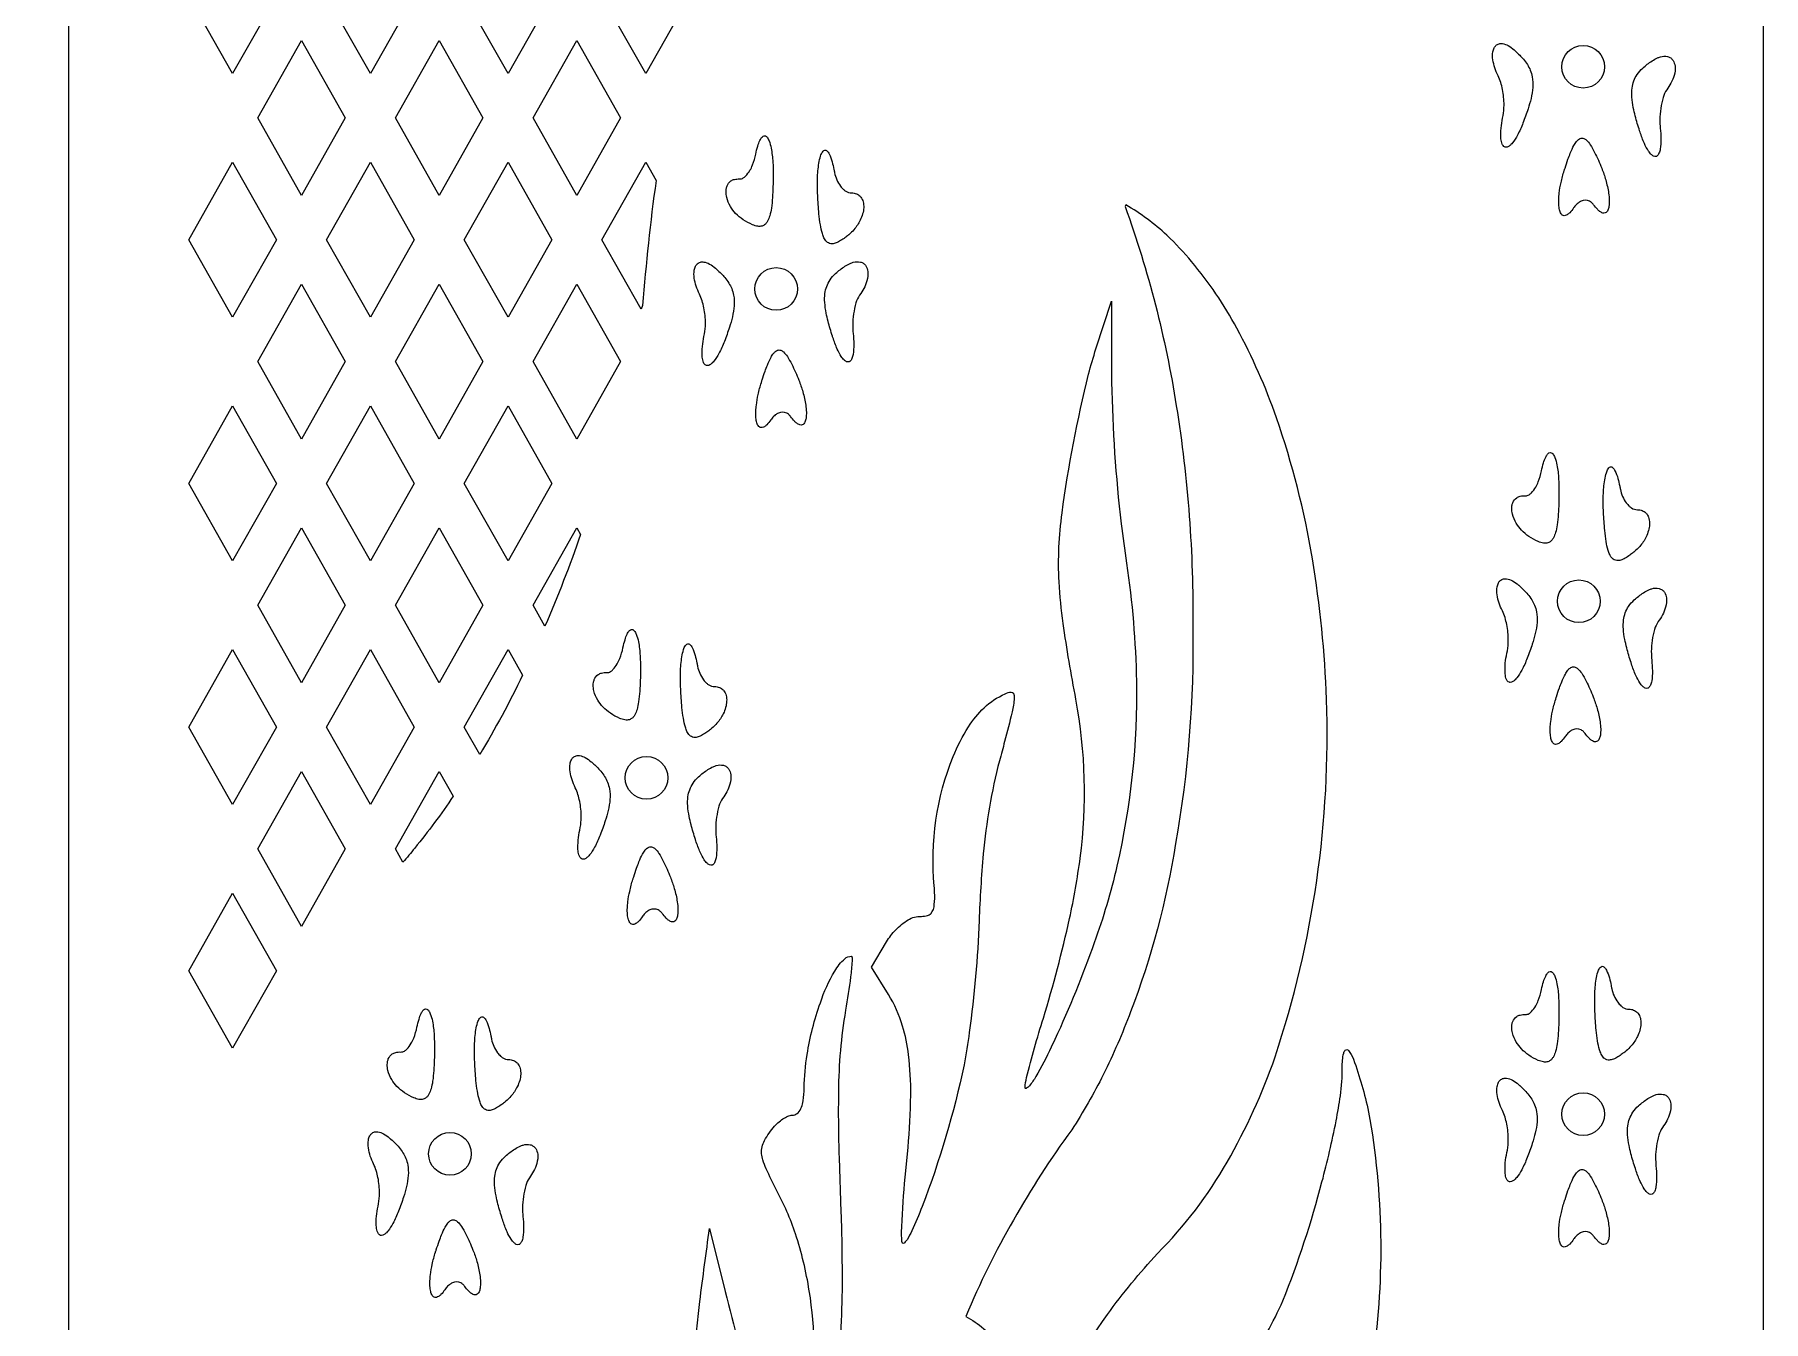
# Model space of a CAD drawing. Header units: millimetres. Extents: x 0 to 1000, y 0 to 2000.
# Drawn here: x 490 to 1000, y 1111 to 1491 of the extents above; entities that cross this region are included whole.
import ezdxf

# ---------------------------------------------------------------- set-up
doc = ezdxf.new("R2010")
doc.units = ezdxf.units.MM
doc.layers.add('Layer_1', color=70, linetype='Continuous')

msp = doc.modelspace()

# ---------------------------------------------------------------- linework, layer by layer
at = {"layer": 'Layer_1'}
for points in [[(500, 0), (1000, 0), (1000, 2000), (500, 2000), (0, 2000), (0, 0)], [(561.36, 1502.42), (548.43, 1479.55), (535.51, 1502.42), (548.43, 1525.3)], [(601.97, 1502.42), (589.05, 1479.55), (576.12, 1502.42), (589.05, 1525.3)], [(642.59, 1502.42), (629.66, 1479.55), (616.74, 1502.42), (629.66, 1525.3)], [(683.2, 1502.42), (670.28, 1479.55), (657.35, 1502.42), (670.28, 1525.3)], [(581.66, 1466.48), (568.74, 1443.6), (555.82, 1466.48), (568.74, 1489.35)], [(622.28, 1466.48), (609.36, 1443.6), (596.43, 1466.48), (609.36, 1489.35)], [(662.89, 1466.48), (649.97, 1443.6), (637.05, 1466.48), (649.97, 1489.35)], [(561.36, 1430.53), (548.43, 1407.66), (535.51, 1430.53), (548.43, 1453.41)], [(601.97, 1430.53), (589.05, 1407.66), (576.12, 1430.53), (589.05, 1453.41)], [(642.59, 1430.53), (629.66, 1407.66), (616.74, 1430.53), (629.66, 1453.41)], [(581.66, 1394.59), (568.74, 1371.71), (555.82, 1394.59), (568.74, 1417.46)], [(622.28, 1394.59), (609.36, 1371.71), (596.43, 1394.59), (609.36, 1417.46)], [(662.89, 1394.59), (649.97, 1371.71), (637.05, 1394.59), (649.97, 1417.46)], [(561.36, 1358.64), (548.43, 1335.77), (535.51, 1358.64), (548.43, 1381.52)], [(601.97, 1358.64), (589.05, 1335.77), (576.12, 1358.64), (589.05, 1381.52)], [(642.59, 1358.64), (629.66, 1335.77), (616.74, 1358.64), (629.66, 1381.52)], [(581.66, 1322.7), (568.74, 1299.82), (555.82, 1322.7), (568.74, 1345.57)], [(622.28, 1322.7), (609.36, 1299.82), (596.43, 1322.7), (609.36, 1345.57)], [(561.36, 1286.75), (548.43, 1263.88), (535.51, 1286.75), (548.43, 1309.63)], [(601.97, 1286.75), (589.05, 1263.88), (576.12, 1286.75), (589.05, 1309.63)], [(581.66, 1250.81), (568.74, 1227.93), (555.82, 1250.81), (568.74, 1273.68)], [(561.36, 1214.86), (548.43, 1191.99), (535.51, 1214.86), (548.43, 1237.74)]]:
    msp.add_lwpolyline(points, close=True, dxfattribs=at)
msp.add_lwpolyline([(500, 2000), (500, 0)], dxfattribs=at)
for points in [[(926.66, 1486.38, -0.038793), (926.86, 1486.2, -0.04078), (929.23, 1483.8, -0.032761), (930.39, 1482.21, -0.038108), (931.23, 1480.57, -0.047017), (931.81, 1478.61, -0.063371), (931.95, 1475.5, -0.04056), (931.44, 1472.24, -0.021983), (930.56, 1469.14, -0.015639), (929.06, 1464.96, -0.032929), (927.44, 1461.38, -0.052371), (925.96, 1459.13, -0.021125), (925.5, 1458.61, -0.056068), (924.82, 1458.08, -0.156078), (924.02, 1457.82, -0.103074), (923.8, 1457.85, -0.164159), (923.18, 1458.3, -0.060745), (922.94, 1458.72, -0.057886), (922.69, 1459.51, -0.049936), (922.51, 1461.15, -0.039473), (922.69, 1464.24, -0.018341), (923.19, 1467.16, 0.049266), (923.48, 1470.27, 0.049633), (923.02, 1474.88, 0.06804), (921.72, 1478.91, -0.02813), (920.76, 1481.24, -0.041221), (920.19, 1483.64, -0.07491), (920.19, 1485.98, -0.080987), (920.6, 1487.21, -0.072835), (921.09, 1487.85, -0.118953), (922.03, 1488.36, -0.098647), (922.99, 1488.4, -0.094901), (924.7, 1487.81, -0.056161), (926.46, 1486.56, -0.035978)], [(963.48, 1462.7, -0.014943), (962.19, 1467.06, -0.014021), (961.62, 1469.54, -0.029729), (961.21, 1472.62, -0.046587), (961.27, 1475.3, -0.120005), (962.76, 1479.31, -0.056393), (964.42, 1481.21, -0.041882), (967.16, 1483.32, -0.050278), (968.72, 1484.18, -0.024175), (969.62, 1484.51, -0.12611), (971.72, 1484.59, -0.083956), (972.64, 1484.18, -0.088266), (973.33, 1483.46, -0.107088), (973.92, 1481.79, -0.098044), (973.65, 1479.04, -0.057263), (972.72, 1476.76, -0.03503), (971.48, 1474.8, 0.074013), (970.41, 1472.53, 0.069886), (969.45, 1465.97, 0.025838), (969.57, 1463.45, -0.020619), (969.76, 1460.29, -0.045193), (969.56, 1457.29, -0.053308), (969.19, 1456.06, -0.040728), (968.96, 1455.62, -0.084113), (968.61, 1455.26, -0.055747), (968.41, 1455.14, -0.188251), (967.62, 1455.18, -0.078057), (966.9, 1455.7, -0.060364), (966.09, 1456.7, -0.039837), (964.89, 1458.91, -0.028039), (963.6, 1462.32, -0.000156)], [(707.89, 1448.93, -0.003253), (707.83, 1446.21, -0.008435), (707.68, 1443.01, -0.019316), (707.35, 1439.87, -0.031207), (706.87, 1437.6, -0.05063), (706.24, 1436.02, -0.053508), (705.75, 1435.32, -0.075922), (705.09, 1434.78, -0.064269), (704.61, 1434.57, -0.115785), (703.31, 1434.5, -0.064739), (701.78, 1434.96, -0.042017), (699.04, 1436.46, -0.058412), (696.81, 1438.33, -0.051084), (695.29, 1440.35, -0.076814), (694.17, 1443.04, -0.067461), (693.97, 1444.82, -0.028547), (694.03, 1445.54, -0.062626), (694.27, 1446.41, -0.154826), (695.44, 1447.9, -0.100811), (696.44, 1448.34, -0.072514), (697.98, 1448.47, 0.13496), (699.04, 1448.76, 0.075147), (699.76, 1449.33, 0.064024), (701.04, 1451.03, 0.037081), (701.79, 1452.6, 0.048426), (702.74, 1455.82, -0.023121), (703.33, 1458.17, -0.047414), (703.97, 1459.84, -0.021174), (704.25, 1460.35, -0.037552), (704.48, 1460.69, -0.08105), (704.93, 1461.09, -0.234329), (705.63, 1461.16, -0.124177), (706.08, 1460.81, -0.076339), (706.66, 1459.77, -0.045949), (707.28, 1457.56, -0.031898), (707.79, 1453.44, -0.01947), (707.89, 1449.39, -0.000845)], [(941.36, 1451.32, -0.018198), (941.48, 1451.69, -0.009426), (942.34, 1454.27, -0.006986), (943.03, 1456.09, -0.028038), (944.1, 1458.38, -0.040802), (944.87, 1459.54, -0.06597), (945.48, 1460.16, -0.060097), (945.96, 1460.45, -0.187513), (946.99, 1460.45, -0.089629), (947.78, 1459.95, -0.064209), (948.91, 1458.59, -0.03148), (950.21, 1456.31, -0.022134), (952.31, 1451.61, -0.022417), (953.47, 1448.22, -0.032786), (954.33, 1444.27, -0.027092), (954.51, 1442.19, -0.042974), (954.41, 1440.37, -0.058106), (954.09, 1439.25, -0.073107), (953.8, 1438.77, -0.115381), (953.3, 1438.44, -0.167601), (952.63, 1438.42, -0.076347), (951.68, 1438.91, -0.041617), (951.01, 1439.53, -0.032451), (949.89, 1440.88, 0.062906), (949.23, 1441.58, 0.056526), (948.71, 1441.91, 0.214059), (946.26, 1441.92, 0.066513), (945.35, 1441.37, 0.059512), (944.39, 1440.41, 0.020836), (944.02, 1439.91, -0.043382), (942.86, 1438.5, -0.06787), (942.13, 1437.91, -0.065483), (941.53, 1437.65, -0.148657), (940.89, 1437.71, -0.086911), (940.49, 1437.98, -0.100363), (939.93, 1439.04, -0.047874), (939.66, 1440.52, -0.031549), (939.62, 1442.56, -0.016758), (939.76, 1444.29, -0.025933), (940.29, 1447.39, -0.024379), (941.24, 1450.94, -0.016674)], [(729.98, 1431.86, -0.042238), (729.78, 1431.7, -0.006861), (728.78, 1430.93, -0.031859), (727.44, 1430.07, -0.059579), (726.13, 1429.48, -0.103765), (724.93, 1429.34, -0.10879), (724.16, 1429.59, -0.056634), (723.68, 1429.93, -0.085792), (722.86, 1431.11, -0.04246), (722.39, 1432.35, -0.03427), (721.8, 1434.97, -0.017922), (721.39, 1438.18, -0.012139), (721.02, 1443.64, -0.020155), (720.96, 1448.55, -0.033254), (721.37, 1453.14, -0.036316), (721.86, 1455.24, -0.057031), (722.39, 1456.42, -0.099605), (722.83, 1456.88, -0.242127), (723.44, 1456.96, -0.078306), (723.75, 1456.74, -0.103568), (724.41, 1455.86, -0.051956), (725.27, 1453.54, -0.017994), (725.8, 1451.31, -0.003662), (725.99, 1450.35, 0.109523), (727.75, 1446.35, 0.050835), (728.66, 1445.35, 0.038069), (729.29, 1444.87, 0.144603), (731.05, 1444.36, -0.076481), (732.44, 1444.09, -0.095384), (733.51, 1443.37, -0.05498), (733.76, 1443.1, -0.097739), (734.41, 1441.73, -0.078518), (734.58, 1439.99, -0.058011), (734.28, 1438.16, -0.049878), (733.58, 1436.32, -0.067216), (731.71, 1433.5, -0.047121), (730.19, 1432.03, -0.038354)], [(668.95, 1410.01), (657.35, 1430.53), (670.28, 1453.41), (673.34, 1447.99, 0.015692), (669.38, 1411.1)], [(855.94, 1189.39, 0.088895), (871.14, 1294.88, 0.031216), (866.96, 1336.38, 0.042227), (856.37, 1377.94, 0.039477), (844.68, 1404.41, 0.04925), (831.32, 1424.11, 0.028509), (824.03, 1431.86, 0.056392), (811.91, 1440.8), (811.69, 1440.37, -0.047523), (826.81, 1381.55, -0.042107), (831.68, 1316.17, -0.047214), (826.6, 1252.36, -0.051657), (813.3, 1202.71, -0.025078), (805.26, 1184.17, -0.028862), (795.95, 1167.91, 0.056942), (764.68, 1112.84, -0.113857), (774.34, 1104.51, -0.060058), (779.74, 1095.19, -0.0545), (785.19, 1078.33, -0.039583), (806.48, 1113.39, -0.029286), (821.28, 1131.44, 0.066303), (841.79, 1158.39, 0.047569)], [(691.07, 1421.95, -0.038793), (691.27, 1421.77, -0.04078), (693.64, 1419.37, -0.032761), (694.81, 1417.77, -0.038108), (695.65, 1416.14, -0.047017), (696.22, 1414.18, -0.063371), (696.37, 1411.06, -0.04056), (695.85, 1407.8, -0.021983), (694.98, 1404.71, -0.015639), (693.48, 1400.53, -0.032929), (691.85, 1396.95, -0.052371), (690.38, 1394.7, -0.021125), (689.91, 1394.18, -0.056068), (689.24, 1393.64, -0.156078), (688.44, 1393.39, -0.103074), (688.21, 1393.42, -0.164159), (687.59, 1393.86, -0.060745), (687.35, 1394.28, -0.057886), (687.1, 1395.07, -0.049936), (686.92, 1396.72, -0.039473), (687.11, 1399.8, -0.018341), (687.61, 1402.73, 0.049266), (687.9, 1405.83, 0.049633), (687.44, 1410.45, 0.06804), (686.14, 1414.47, -0.02813), (685.18, 1416.81, -0.041221), (684.6, 1419.21, -0.07491), (684.6, 1421.54, -0.080987), (685.01, 1422.77, -0.072835), (685.5, 1423.42, -0.118953), (686.44, 1423.93, -0.098647), (687.41, 1423.96, -0.094901), (689.11, 1423.38, -0.056161), (690.87, 1422.12, -0.035978)], [(725.37, 1402.08, -0.014943), (724.09, 1406.45, -0.014021), (723.52, 1408.92, -0.029729), (723.1, 1412, -0.046587), (723.16, 1414.68, -0.120005), (724.65, 1418.69, -0.056393), (726.31, 1420.59, -0.041882), (729.05, 1422.7, -0.050278), (730.61, 1423.56, -0.024175), (731.52, 1423.89, -0.12611), (733.62, 1423.97, -0.083956), (734.53, 1423.56, -0.088266), (735.22, 1422.84, -0.107088), (735.81, 1421.17, -0.098044), (735.54, 1418.42, -0.057263), (734.61, 1416.14, -0.03503), (733.37, 1414.18, 0.074013), (732.3, 1411.91, 0.069886), (731.35, 1405.35, 0.025838), (731.46, 1402.83, -0.020619), (731.66, 1399.67, -0.045193), (731.45, 1396.67, -0.053308), (731.09, 1395.45, -0.040728), (730.85, 1395, -0.084113), (730.5, 1394.64, -0.055747), (730.3, 1394.52, -0.188251), (729.51, 1394.56, -0.078057), (728.79, 1395.08, -0.060364), (727.98, 1396.09, -0.039837), (726.78, 1398.29, -0.028039), (725.49, 1401.7, -0.000156)], [(789.91, 1192.27, -0.021012), (785.38, 1183.59, -0.036475), (783.48, 1180.9, -0.074652), (782.66, 1180.2, -0.097828), (782.28, 1180.07, -0.234805), (782.17, 1180.33, -0.049219), (782.66, 1183.31, -0.017044), (787.58, 1200.82, 0.019371), (795.31, 1230.28, 0.020525), (798.45, 1248.1, 0.078569), (797.19, 1294.96, -0.012194), (793.43, 1317.32, -0.020216), (792.21, 1329.57, -0.045308), (793.11, 1349.97, -0.028006), (800.94, 1390.88, -0.014709), (803.11, 1398.39), (807.73, 1412.44), (807.73, 1388.5, 0.024667), (810.54, 1346.74, 0.007562), (812.12, 1335.15, -0.032138), (815.05, 1300.24, -0.060237), (809.29, 1245.68, -0.029407), (802.61, 1223.11, -0.022833), (791, 1194.58), (789.92, 1192.3)], [(704.51, 1388.79, -0.018198), (704.63, 1389.17, -0.009426), (705.49, 1391.74, -0.006986), (706.19, 1393.56, -0.028038), (707.25, 1395.85, -0.040802), (708.02, 1397.02, -0.06597), (708.63, 1397.64, -0.060097), (709.11, 1397.92, -0.187513), (710.14, 1397.93, -0.089629), (710.93, 1397.43, -0.064209), (712.06, 1396.07, -0.03148), (713.36, 1393.78, -0.022134), (715.46, 1389.09, -0.022417), (716.62, 1385.7, -0.032786), (717.48, 1381.75, -0.027092), (717.67, 1379.67, -0.042974), (717.57, 1377.84, -0.058106), (717.25, 1376.72, -0.073107), (716.95, 1376.25, -0.115381), (716.45, 1375.91, -0.167601), (715.78, 1375.89, -0.076347), (714.83, 1376.39, -0.041617), (714.16, 1377, -0.032451), (713.04, 1378.35, 0.062906), (712.39, 1379.05, 0.056526), (711.87, 1379.38, 0.214059), (709.42, 1379.39, 0.066513), (708.5, 1378.84, 0.059512), (707.54, 1377.88, 0.020836), (707.17, 1377.38, -0.043382), (706.02, 1375.97, -0.06787), (705.29, 1375.38, -0.065483), (704.68, 1375.12, -0.148657), (704.05, 1375.18, -0.086911), (703.64, 1375.46, -0.100363), (703.08, 1376.51, -0.047874), (702.81, 1377.99, -0.031549), (702.77, 1380.04, -0.016758), (702.92, 1381.77, -0.025933), (703.45, 1384.86, -0.024379), (704.39, 1388.41, -0.016674)], [(939.69, 1355.47, -0.003253), (939.64, 1352.75, -0.008435), (939.48, 1349.54, -0.019316), (939.15, 1346.4, -0.031207), (938.68, 1344.13, -0.05063), (938.05, 1342.56, -0.053508), (937.56, 1341.86, -0.075922), (936.89, 1341.31, -0.064269), (936.41, 1341.11, -0.115785), (935.12, 1341.04, -0.064739), (933.58, 1341.5, -0.042017), (930.84, 1342.99, -0.058412), (928.62, 1344.86, -0.051084), (927.1, 1346.89, -0.076814), (925.98, 1349.57, -0.067461), (925.78, 1351.35, -0.028547), (925.83, 1352.07, -0.062626), (926.08, 1352.95, -0.154826), (927.24, 1354.43, -0.100811), (928.24, 1354.88, -0.072514), (929.78, 1355, 0.13496), (930.85, 1355.3, 0.075147), (931.56, 1355.87, 0.064024), (932.84, 1357.57, 0.037081), (933.59, 1359.13, 0.048426), (934.54, 1362.36, -0.023121), (935.14, 1364.71, -0.047414), (935.78, 1366.37, -0.021174), (936.05, 1366.88, -0.037552), (936.29, 1367.23, -0.08105), (936.74, 1367.63, -0.234329), (937.43, 1367.7, -0.124177), (937.89, 1367.34, -0.076339), (938.47, 1366.3, -0.045949), (939.09, 1364.09, -0.031898), (939.59, 1359.97, -0.01947), (939.69, 1355.92, -0.000845)], [(961.79, 1338.4, -0.042238), (961.59, 1338.24, -0.006861), (960.58, 1337.46, -0.031859), (959.25, 1336.6, -0.059579), (957.93, 1336.02, -0.103765), (956.74, 1335.88, -0.10879), (955.96, 1336.12, -0.056634), (955.49, 1336.46, -0.085792), (954.67, 1337.64, -0.04246), (954.19, 1338.89, -0.03427), (953.6, 1341.51, -0.017922), (953.19, 1344.72, -0.012139), (952.82, 1350.17, -0.020155), (952.77, 1355.09, -0.033254), (953.18, 1359.68, -0.036316), (953.66, 1361.77, -0.057031), (954.19, 1362.95, -0.099605), (954.64, 1363.42, -0.242127), (955.24, 1363.49, -0.078306), (955.55, 1363.28, -0.103568), (956.21, 1362.39, -0.051956), (957.08, 1360.07, -0.017994), (957.6, 1357.84, -0.003662), (957.8, 1356.88, 0.109523), (959.55, 1352.89, 0.050835), (960.46, 1351.89, 0.038069), (961.09, 1351.4, 0.144603), (962.85, 1350.89, -0.076481), (964.24, 1350.63, -0.095384), (965.32, 1349.91, -0.05498), (965.56, 1349.63, -0.097739), (966.21, 1348.27, -0.078518), (966.38, 1346.52, -0.058011), (966.08, 1344.7, -0.049878), (965.39, 1342.86, -0.067216), (963.51, 1340.04, -0.047121), (961.99, 1338.57, -0.038354)], [(651.08, 1343.6, -0.018536), (640.56, 1316.48), (637.05, 1322.7), (649.97, 1345.57)], [(927.92, 1328.48, -0.038793), (928.12, 1328.31, -0.04078), (930.49, 1325.9, -0.032761), (931.65, 1324.31, -0.038108), (932.49, 1322.67, -0.047017), (933.07, 1320.71, -0.063371), (933.21, 1317.6, -0.04056), (932.7, 1314.34, -0.021983), (931.82, 1311.24, -0.015639), (930.32, 1307.07, -0.032929), (928.7, 1303.49, -0.052371), (927.23, 1301.23, -0.021125), (926.76, 1300.71, -0.056068), (926.08, 1300.18, -0.156078), (925.29, 1299.92, -0.103074), (925.06, 1299.95, -0.164159), (924.44, 1300.4, -0.060745), (924.2, 1300.82, -0.057886), (923.95, 1301.61, -0.049936), (923.77, 1303.25, -0.039473), (923.95, 1306.34, -0.018341), (924.46, 1309.26, 0.049266), (924.74, 1312.37, 0.049633), (924.28, 1316.98, 0.06804), (922.99, 1321.01, -0.02813), (922.02, 1323.34, -0.041221), (921.45, 1325.74, -0.07491), (921.45, 1328.08, -0.080987), (921.86, 1329.31, -0.072835), (922.35, 1329.95, -0.118953), (923.29, 1330.46, -0.098647), (924.25, 1330.5, -0.094901), (925.96, 1329.91, -0.056161), (927.72, 1328.66, -0.035978)], [(960.95, 1305.75, -0.014943), (959.67, 1310.12, -0.014021), (959.1, 1312.6, -0.029729), (958.69, 1315.67, -0.046587), (958.75, 1318.35, -0.120005), (960.24, 1322.36, -0.056393), (961.9, 1324.26, -0.041882), (964.64, 1326.38, -0.050278), (966.2, 1327.24, -0.024175), (967.1, 1327.56, -0.12611), (969.2, 1327.65, -0.083956), (970.11, 1327.23, -0.088266), (970.81, 1326.51, -0.107088), (971.39, 1324.85, -0.098044), (971.13, 1322.09, -0.057263), (970.2, 1319.82, -0.03503), (968.95, 1317.86, 0.074013), (967.89, 1315.58, 0.069886), (966.93, 1309.02, 0.025838), (967.05, 1306.51, -0.020619), (967.24, 1303.34, -0.045193), (967.04, 1300.34, -0.053308), (966.67, 1299.12, -0.040728), (966.43, 1298.68, -0.084113), (966.09, 1298.31, -0.055747), (965.89, 1298.2, -0.188251), (965.1, 1298.23, -0.078057), (964.38, 1298.76, -0.060364), (963.57, 1299.76, -0.039837), (962.37, 1301.97, -0.028039), (961.08, 1305.38, -0.000156)], [(668.73, 1303.28, -0.003253), (668.68, 1300.56, -0.008435), (668.52, 1297.36, -0.019316), (668.19, 1294.22, -0.031207), (667.72, 1291.95, -0.05063), (667.09, 1290.37, -0.053508), (666.6, 1289.67, -0.075922), (665.93, 1289.13, -0.064269), (665.45, 1288.92, -0.115785), (664.15, 1288.85, -0.064739), (662.62, 1289.31, -0.042017), (659.88, 1290.81, -0.058412), (657.66, 1292.68, -0.051084), (656.14, 1294.7, -0.076814), (655.02, 1297.39, -0.067461), (654.81, 1299.17, -0.028547), (654.87, 1299.89, -0.062626), (655.12, 1300.76, -0.154826), (656.28, 1302.25, -0.100811), (657.28, 1302.69, -0.072514), (658.82, 1302.82, 0.13496), (659.89, 1303.11, 0.075147), (660.6, 1303.68, 0.064024), (661.88, 1305.38, 0.037081), (662.63, 1306.95, 0.048426), (663.58, 1310.17, -0.023121), (664.18, 1312.52, -0.047414), (664.82, 1314.19, -0.021174), (665.09, 1314.7, -0.037552), (665.33, 1315.04, -0.08105), (665.78, 1315.44, -0.234329), (666.47, 1315.51, -0.124177), (666.92, 1315.16, -0.076339), (667.51, 1314.12, -0.045949), (668.13, 1311.91, -0.031898), (668.63, 1307.79, -0.01947), (668.73, 1303.74, -0.000845)], [(689.57, 1286.21, -0.042238), (689.36, 1286.05, -0.006861), (688.36, 1285.28, -0.031859), (687.03, 1284.42, -0.059579), (685.71, 1283.83, -0.103765), (684.51, 1283.69, -0.10879), (683.74, 1283.94, -0.056634), (683.26, 1284.28, -0.085792), (682.45, 1285.46, -0.04246), (681.97, 1286.7, -0.03427), (681.38, 1289.32, -0.017922), (680.97, 1292.53, -0.012139), (680.6, 1297.99, -0.020155), (680.54, 1302.9, -0.033254), (680.95, 1307.49, -0.036316), (681.44, 1309.59, -0.057031), (681.97, 1310.77, -0.099605), (682.41, 1311.23, -0.242127), (683.02, 1311.31, -0.078306), (683.33, 1311.09, -0.103568), (683.99, 1310.21, -0.051956), (684.85, 1307.89, -0.017994), (685.38, 1305.66, -0.003662), (685.57, 1304.7, 0.109523), (687.33, 1300.7, 0.050835), (688.24, 1299.7, 0.038069), (688.87, 1299.22, 0.144603), (690.63, 1298.71, -0.076481), (692.02, 1298.44, -0.095384), (693.1, 1297.72, -0.05498), (693.34, 1297.45, -0.097739), (693.99, 1296.08, -0.078518), (694.16, 1294.34, -0.058011), (693.86, 1292.51, -0.049878), (693.17, 1290.67, -0.067216), (691.29, 1287.85, -0.047121), (689.77, 1286.38, -0.038354)], [(633.95, 1302.04, -0.022542), (621.33, 1278.63), (616.74, 1286.75), (629.66, 1309.63)], [(938.84, 1295.33, -0.018198), (938.96, 1295.7, -0.009426), (939.82, 1298.28, -0.006986), (940.51, 1300.1, -0.028038), (941.58, 1302.39, -0.040802), (942.34, 1303.55, -0.06597), (942.96, 1304.17, -0.060097), (943.44, 1304.46, -0.187513), (944.47, 1304.46, -0.089629), (945.26, 1303.96, -0.064209), (946.39, 1302.6, -0.03148), (947.69, 1300.32, -0.022134), (949.79, 1295.62, -0.022417), (950.95, 1292.23, -0.032786), (951.81, 1288.28, -0.027092), (951.99, 1286.2, -0.042974), (951.89, 1284.37, -0.058106), (951.57, 1283.26, -0.073107), (951.28, 1282.78, -0.115381), (950.78, 1282.44, -0.167601), (950.1, 1282.43, -0.076347), (949.16, 1282.92, -0.041617), (948.49, 1283.54, -0.032451), (947.37, 1284.89, 0.062906), (946.71, 1285.59, 0.056526), (946.19, 1285.92, 0.214059), (943.74, 1285.93, 0.066513), (942.83, 1285.38, 0.059512), (941.86, 1284.42, 0.020836), (941.5, 1283.92, -0.043382), (940.34, 1282.51, -0.06787), (939.61, 1281.92, -0.065483), (939.01, 1281.66, -0.148657), (938.37, 1281.72, -0.086911), (937.97, 1281.99, -0.100363), (937.41, 1283.05, -0.047874), (937.14, 1284.53, -0.031549), (937.09, 1286.57, -0.016758), (937.24, 1288.3, -0.025933), (937.77, 1291.4, -0.024379), (938.72, 1294.95, -0.016674)], [(755.41, 1239.78, -0.118734), (760.96, 1278.05, -0.042742), (765.5, 1286.81, -0.058372), (770.11, 1292.44, -0.087262), (776.28, 1296.53, -0.111278), (778.11, 1297.06, -0.308444), (778.75, 1296.7, -0.129544), (779, 1295.33, -0.043569), (778.35, 1291.19, -0.011946), (776.16, 1282.46, -0.002127), (774.62, 1276.76, 0.04112), (769.87, 1249.3, 0.013973), (768.64, 1229.64, -0.024111), (765.74, 1196.63, -0.01129), (764.19, 1187.08, -0.039876), (751.82, 1145.26, -0.014845), (748.82, 1138.13, -0.028154), (747.37, 1135.47, -0.055934), (746.67, 1134.6, -0.101097), (746.28, 1134.38, -0.309749), (745.9, 1134.73, 0.042333), (745.85, 1134.96, -0.03068), (745.82, 1139.34, -0.011396), (746.82, 1153.89), (747.66, 1162.7, 0.019244), (748.46, 1178.11, 0.031436), (747.83, 1190.07, 0.04336), (746.06, 1198.53, 0.066305), (741.86, 1207.84), (736.88, 1215.94), (741.34, 1223.41, -0.06015), (744.03, 1226.9, -0.076819), (747.7, 1229.84, -0.152222), (751.6, 1230.88, 0.05654), (753.43, 1231.13, 0.093035), (754.38, 1231.66, 0.16602), (755.42, 1234.41, 0.036014), (755.5, 1237.93, 0.00884)], [(654.44, 1276.3, -0.038793), (654.64, 1276.12, -0.04078), (657.01, 1273.72, -0.032761), (658.17, 1272.12, -0.038108), (659.01, 1270.49, -0.047017), (659.59, 1268.53, -0.063371), (659.73, 1265.41, -0.04056), (659.22, 1262.15, -0.021983), (658.34, 1259.06, -0.015639), (656.84, 1254.88, -0.032929), (655.21, 1251.3, -0.052371), (653.74, 1249.05, -0.021125), (653.28, 1248.53, -0.056068), (652.6, 1247.99, -0.156078), (651.8, 1247.74, -0.103074), (651.57, 1247.77, -0.164159), (650.96, 1248.21, -0.060745), (650.72, 1248.63, -0.057886), (650.47, 1249.42, -0.049936), (650.28, 1251.07, -0.039473), (650.47, 1254.15, -0.018341), (650.97, 1257.08, 0.049266), (651.26, 1260.18, 0.049633), (650.8, 1264.8, 0.06804), (649.5, 1268.82, -0.02813), (648.54, 1271.16, -0.041221), (647.97, 1273.56, -0.07491), (647.97, 1275.89, -0.080987), (648.38, 1277.12, -0.072835), (648.87, 1277.77, -0.118953), (649.8, 1278.28, -0.098647), (650.77, 1278.31, -0.094901), (652.47, 1277.73, -0.056161), (654.24, 1276.47, -0.035978)], [(684.95, 1253.57, -0.014943), (683.67, 1257.94, -0.014021), (683.1, 1260.41, -0.029729), (682.68, 1263.49, -0.046587), (682.74, 1266.17, -0.120005), (684.24, 1270.18, -0.056393), (685.9, 1272.08, -0.041882), (688.63, 1274.19, -0.050278), (690.19, 1275.05, -0.024175), (691.1, 1275.38, -0.12611), (693.2, 1275.46, -0.083956), (694.11, 1275.05, -0.088266), (694.8, 1274.33, -0.107088), (695.39, 1272.66, -0.098044), (695.12, 1269.91, -0.057263), (694.2, 1267.63, -0.03503), (692.95, 1265.67, 0.074013), (691.89, 1263.4, 0.069886), (690.93, 1256.84, 0.025838), (691.05, 1254.32, -0.020619), (691.24, 1251.16, -0.045193), (691.03, 1248.16, -0.053308), (690.67, 1246.94, -0.040728), (690.43, 1246.49, -0.084113), (690.09, 1246.13, -0.055747), (689.89, 1246.01, -0.188251), (689.09, 1246.05, -0.078057), (688.37, 1246.57, -0.060364), (687.57, 1247.58, -0.039837), (686.37, 1249.78, -0.028039), (685.07, 1253.19, -0.000156)], [(596.43, 1250.81), (609.36, 1273.68), (613.5, 1266.34, -0.022291), (602.16, 1251.02, -0.006686), (598.67, 1246.84)], [(666.62, 1242.19, -0.018198), (666.74, 1242.56, -0.009426), (667.6, 1245.14, -0.006986), (668.29, 1246.96, -0.028038), (669.35, 1249.25, -0.040802), (670.12, 1250.41, -0.06597), (670.73, 1251.03, -0.060097), (671.22, 1251.32, -0.187513), (672.25, 1251.32, -0.089629), (673.03, 1250.82, -0.064209), (674.16, 1249.46, -0.03148), (675.47, 1247.18, -0.022134), (677.56, 1242.48, -0.022417), (678.72, 1239.09, -0.032786), (679.59, 1235.14, -0.027092), (679.77, 1233.06, -0.042974), (679.67, 1231.24, -0.058106), (679.35, 1230.12, -0.073107), (679.06, 1229.65, -0.115381), (678.56, 1229.31, -0.167601), (677.88, 1229.29, -0.076347), (676.94, 1229.78, -0.041617), (676.27, 1230.4, -0.032451), (675.15, 1231.75, 0.062906), (674.49, 1232.45, 0.056526), (673.97, 1232.78, 0.214059), (671.52, 1232.79, 0.066513), (670.6, 1232.24, 0.059512), (669.64, 1231.28, 0.020836), (669.28, 1230.78, -0.043382), (668.12, 1229.37, -0.06787), (667.39, 1228.78, -0.065483), (666.78, 1228.52, -0.148657), (666.15, 1228.58, -0.086911), (665.74, 1228.86, -0.100363), (665.18, 1229.91, -0.047874), (664.91, 1231.39, -0.031549), (664.87, 1233.43, -0.016758), (665.02, 1235.16, -0.025933), (665.55, 1238.26, -0.024379), (666.5, 1241.81, -0.016674)], [(939.69, 1202.37, -0.003253), (939.64, 1199.65, -0.008435), (939.48, 1196.45, -0.019316), (939.15, 1193.31, -0.031207), (938.68, 1191.04, -0.05063), (938.05, 1189.46, -0.053508), (937.56, 1188.76, -0.075922), (936.89, 1188.22, -0.064269), (936.41, 1188.01, -0.115785), (935.12, 1187.94, -0.064739), (933.58, 1188.4, -0.042017), (930.84, 1189.9, -0.058412), (928.62, 1191.77, -0.051084), (927.1, 1193.79, -0.076814), (925.98, 1196.48, -0.067461), (925.78, 1198.26, -0.028547), (925.83, 1198.98, -0.062626), (926.08, 1199.85, -0.154826), (927.24, 1201.34, -0.100811), (928.24, 1201.78, -0.072514), (929.78, 1201.91, 0.13496), (930.85, 1202.2, 0.075147), (931.56, 1202.77, 0.064024), (932.84, 1204.47, 0.037081), (933.59, 1206.04, 0.048426), (934.54, 1209.26, -0.023121), (935.14, 1211.61, -0.047414), (935.78, 1213.28, -0.021174), (936.05, 1213.79, -0.037552), (936.29, 1214.13, -0.08105), (936.74, 1214.53, -0.234329), (937.43, 1214.6, -0.124177), (937.89, 1214.25, -0.076339), (938.47, 1213.21, -0.045949), (939.09, 1211, -0.031898), (939.59, 1206.88, -0.01947), (939.69, 1202.83, -0.000845)], [(959.27, 1191.03, -0.042238), (959.07, 1190.86, -0.006861), (958.06, 1190.09, -0.031859), (956.73, 1189.23, -0.059579), (955.41, 1188.64, -0.103765), (954.21, 1188.5, -0.10879), (953.44, 1188.75, -0.056634), (952.96, 1189.09, -0.085792), (952.15, 1190.27, -0.04246), (951.67, 1191.51, -0.03427), (951.08, 1194.13, -0.017922), (950.67, 1197.34, -0.012139), (950.3, 1202.8, -0.020155), (950.25, 1207.72, -0.033254), (950.65, 1212.31, -0.036316), (951.14, 1214.4, -0.057031), (951.67, 1215.58, -0.099605), (952.12, 1216.04, -0.242127), (952.72, 1216.12, -0.078306), (953.03, 1215.9, -0.103568), (953.69, 1215.02, -0.051956), (954.56, 1212.7, -0.017994), (955.08, 1210.47, -0.003662), (955.27, 1209.51, 0.109523), (957.03, 1205.52, 0.050835), (957.94, 1204.51, 0.038069), (958.57, 1204.03, 0.144603), (960.33, 1203.52, -0.076481), (961.72, 1203.25, -0.095384), (962.8, 1202.53, -0.05498), (963.04, 1202.26, -0.097739), (963.69, 1200.89, -0.078518), (963.86, 1199.15, -0.058011), (963.56, 1197.32, -0.049878), (962.87, 1195.48, -0.067216), (960.99, 1192.67, -0.047121), (959.47, 1191.19, -0.038354)], [(607.97, 1191.32, -0.003253), (607.91, 1188.6, -0.008435), (607.76, 1185.4, -0.019316), (607.43, 1182.26, -0.031207), (606.95, 1179.99, -0.05063), (606.32, 1178.42, -0.053508), (605.83, 1177.71, -0.075922), (605.17, 1177.17, -0.064269), (604.68, 1176.97, -0.115785), (603.39, 1176.89, -0.064739), (601.86, 1177.35, -0.042017), (599.12, 1178.85, -0.058412), (596.89, 1180.72, -0.051084), (595.37, 1182.74, -0.076814), (594.25, 1185.43, -0.067461), (594.05, 1187.21, -0.028547), (594.11, 1187.93, -0.062626), (594.35, 1188.8, -0.154826), (595.52, 1190.29, -0.100811), (596.52, 1190.73, -0.072514), (598.06, 1190.86, 0.13496), (599.12, 1191.15, 0.075147), (599.84, 1191.72, 0.064024), (601.12, 1193.43, 0.037081), (601.87, 1194.99, 0.048426), (602.81, 1198.21, -0.023121), (603.41, 1200.56, -0.047414), (604.05, 1202.23, -0.021174), (604.33, 1202.74, -0.037552), (604.56, 1203.08, -0.08105), (605.01, 1203.48, -0.234329), (605.71, 1203.55, -0.124177), (606.16, 1203.2, -0.076339), (606.74, 1202.16, -0.045949), (607.36, 1199.95, -0.031898), (607.87, 1195.83, -0.01947), (607.97, 1191.78, -0.000845)], [(628.8, 1176.16, -0.042238), (628.6, 1176, -0.006861), (627.6, 1175.23, -0.031859), (626.26, 1174.36, -0.059579), (624.95, 1173.78, -0.103765), (623.75, 1173.64, -0.10879), (622.98, 1173.88, -0.056634), (622.5, 1174.23, -0.085792), (621.68, 1175.41, -0.04246), (621.21, 1176.65, -0.03427), (620.62, 1179.27, -0.017922), (620.21, 1182.48, -0.012139), (619.83, 1187.94, -0.020155), (619.78, 1192.85, -0.033254), (620.19, 1197.44, -0.036316), (620.68, 1199.54, -0.057031), (621.21, 1200.71, -0.099605), (621.65, 1201.18, -0.242127), (622.26, 1201.25, -0.078306), (622.57, 1201.04, -0.103568), (623.22, 1200.15, -0.051956), (624.09, 1197.83, -0.017994), (624.62, 1195.61, -0.003662), (624.81, 1194.64, 0.109523), (626.57, 1190.65, 0.050835), (627.48, 1189.65, 0.038069), (628.11, 1189.17, 0.144603), (629.87, 1188.65, -0.076481), (631.26, 1188.39, -0.095384), (632.33, 1187.67, -0.05498), (632.58, 1187.4, -0.097739), (633.22, 1186.03, -0.078518), (633.4, 1184.29, -0.058011), (633.1, 1182.46, -0.049878), (632.4, 1180.62, -0.067216), (630.53, 1177.8, -0.047121), (629.01, 1176.33, -0.038354)], [(927.92, 1181.11, -0.038793), (928.12, 1180.93, -0.04078), (930.49, 1178.53, -0.032761), (931.65, 1176.93, -0.038108), (932.49, 1175.3, -0.047017), (933.07, 1173.34, -0.063371), (933.21, 1170.22, -0.04056), (932.7, 1166.96, -0.021983), (931.82, 1163.87, -0.015639), (930.32, 1159.69, -0.032929), (928.7, 1156.11, -0.052371), (927.23, 1153.86, -0.021125), (926.76, 1153.34, -0.056068), (926.08, 1152.8, -0.156078), (925.29, 1152.55, -0.103074), (925.06, 1152.58, -0.164159), (924.44, 1153.03, -0.060745), (924.2, 1153.44, -0.057886), (923.95, 1154.23, -0.049936), (923.77, 1155.88, -0.039473), (923.95, 1158.96, -0.018341), (924.46, 1161.89, 0.049266), (924.74, 1165, 0.049633), (924.28, 1169.61, 0.06804), (922.99, 1173.64, -0.02813), (922.02, 1175.97, -0.041221), (921.45, 1178.37, -0.07491), (921.45, 1180.7, -0.080987), (921.86, 1181.94, -0.072835), (922.35, 1182.58, -0.118953), (923.29, 1183.09, -0.098647), (924.25, 1183.13, -0.094901), (925.96, 1182.54, -0.056161), (927.72, 1181.29, -0.035978)], [(962.22, 1156.47, -0.014943), (960.93, 1160.84, -0.014021), (960.36, 1163.32, -0.029729), (959.95, 1166.39, -0.046587), (960.01, 1169.07, -0.120005), (961.5, 1173.08, -0.056393), (963.16, 1174.98, -0.041882), (965.9, 1177.1, -0.050278), (967.46, 1177.96, -0.024175), (968.36, 1178.28, -0.12611), (970.46, 1178.37, -0.083956), (971.38, 1177.95, -0.088266), (972.07, 1177.23, -0.107088), (972.66, 1175.57, -0.098044), (972.39, 1172.81, -0.057263), (971.46, 1170.54, -0.03503), (970.21, 1168.58, 0.074013), (969.15, 1166.3, 0.069886), (968.19, 1159.74, 0.025838), (968.31, 1157.23, -0.020619), (968.5, 1154.06, -0.045193), (968.3, 1151.06, -0.053308), (967.93, 1149.84, -0.040728), (967.7, 1149.39, -0.084113), (967.35, 1149.03, -0.055747), (967.15, 1148.92, -0.188251), (966.36, 1148.95, -0.078057), (965.64, 1149.47, -0.060364), (964.83, 1150.48, -0.039837), (963.63, 1152.68, -0.028039), (962.34, 1156.1, -0.000156)], [(594.93, 1165.29, -0.038793), (595.13, 1165.12, -0.04078), (597.51, 1162.71, -0.032761), (598.67, 1161.12, -0.038108), (599.51, 1159.48, -0.047017), (600.08, 1157.52, -0.063371), (600.23, 1154.41, -0.04056), (599.71, 1151.15, -0.021983), (598.84, 1148.05, -0.015639), (597.34, 1143.88, -0.032929), (595.71, 1140.3, -0.052371), (594.24, 1138.04, -0.021125), (593.77, 1137.52, -0.056068), (593.1, 1136.99, -0.156078), (592.3, 1136.73, -0.103074), (592.07, 1136.76, -0.164159), (591.45, 1137.21, -0.060745), (591.22, 1137.63, -0.057886), (590.97, 1138.42, -0.049936), (590.78, 1140.06, -0.039473), (590.97, 1143.15, -0.018341), (591.47, 1146.07, 0.049266), (591.76, 1149.18, 0.049633), (591.3, 1153.79, 0.06804), (590, 1157.82, -0.02813), (589.04, 1160.15, -0.041221), (588.46, 1162.55, -0.07491), (588.46, 1164.89, -0.080987), (588.87, 1166.12, -0.072835), (589.36, 1166.76, -0.118953), (590.3, 1167.27, -0.098647), (591.27, 1167.31, -0.094901), (592.97, 1166.72, -0.056161), (594.73, 1165.47, -0.035978)], [(627.97, 1141.61, -0.014943), (626.69, 1145.98, -0.014021), (626.12, 1148.45, -0.029729), (625.7, 1151.53, -0.046587), (625.76, 1154.21, -0.120005), (627.26, 1158.22, -0.056393), (628.91, 1160.12, -0.041882), (631.65, 1162.23, -0.050278), (633.21, 1163.09, -0.024175), (634.12, 1163.42, -0.12611), (636.22, 1163.5, -0.083956), (637.13, 1163.09, -0.088266), (637.82, 1162.37, -0.107088), (638.41, 1160.7, -0.098044), (638.14, 1157.95, -0.057263), (637.22, 1155.67, -0.03503), (635.97, 1153.71, 0.074013), (634.9, 1151.44, 0.069886), (633.95, 1144.88, 0.025838), (634.06, 1142.36, -0.020619), (634.26, 1139.2, -0.045193), (634.05, 1136.2, -0.053308), (633.69, 1134.98, -0.040728), (633.45, 1134.53, -0.084113), (633.1, 1134.17, -0.055747), (632.9, 1134.05, -0.188251), (632.11, 1134.09, -0.078057), (631.39, 1134.61, -0.060364), (630.58, 1135.62, -0.039837), (629.39, 1137.82, -0.028039), (628.09, 1141.23, -0.000156)], [(941.36, 1147, -0.018198), (941.48, 1147.38, -0.009426), (942.34, 1149.95, -0.006986), (943.03, 1151.77, -0.028038), (944.1, 1154.06, -0.040802), (944.87, 1155.22, -0.06597), (945.48, 1155.84, -0.060097), (945.96, 1156.13, -0.187513), (946.99, 1156.13, -0.089629), (947.78, 1155.64, -0.064209), (948.91, 1154.27, -0.03148), (950.21, 1151.99, -0.022134), (952.31, 1147.3, -0.022417), (953.47, 1143.9, -0.032786), (954.33, 1139.96, -0.027092), (954.51, 1137.87, -0.042974), (954.41, 1136.05, -0.058106), (954.09, 1134.93, -0.073107), (953.8, 1134.46, -0.115381), (953.3, 1134.12, -0.167601), (952.63, 1134.1, -0.076347), (951.68, 1134.59, -0.041617), (951.01, 1135.21, -0.032451), (949.89, 1136.56, 0.062906), (949.23, 1137.26, 0.056526), (948.71, 1137.59, 0.214059), (946.26, 1137.6, 0.066513), (945.35, 1137.05, 0.059512), (944.39, 1136.09, 0.020836), (944.02, 1135.59, -0.043382), (942.86, 1134.18, -0.06787), (942.13, 1133.59, -0.065483), (941.53, 1133.33, -0.148657), (940.89, 1133.39, -0.086911), (940.49, 1133.67, -0.100363), (939.93, 1134.72, -0.047874), (939.66, 1136.2, -0.031549), (939.62, 1138.25, -0.016758), (939.76, 1139.97, -0.025933), (940.29, 1143.07, -0.024379), (941.24, 1146.62, -0.016674)], [(608.37, 1132.14, -0.018198), (608.49, 1132.51, -0.009426), (609.36, 1135.09, -0.006986), (610.05, 1136.91, -0.028038), (611.11, 1139.19, -0.040802), (611.88, 1140.36, -0.06597), (612.49, 1140.98, -0.060097), (612.97, 1141.26, -0.187513), (614.01, 1141.27, -0.089629), (614.79, 1140.77, -0.064209), (615.92, 1139.41, -0.03148), (617.22, 1137.13, -0.022134), (619.32, 1132.43, -0.022417), (620.48, 1129.04, -0.032786), (621.35, 1125.09, -0.027092), (621.53, 1123.01, -0.042974), (621.43, 1121.18, -0.058106), (621.11, 1120.07, -0.073107), (620.81, 1119.59, -0.115381), (620.31, 1119.25, -0.167601), (619.64, 1119.24, -0.076347), (618.7, 1119.73, -0.041617), (618.03, 1120.35, -0.032451), (616.9, 1121.7, 0.062906), (616.25, 1122.4, 0.056526), (615.73, 1122.73, 0.214059), (613.28, 1122.74, 0.066513), (612.36, 1122.19, 0.059512), (611.4, 1121.23, 0.020836), (611.04, 1120.73, -0.043382), (609.88, 1119.31, -0.06787), (609.15, 1118.72, -0.065483), (608.54, 1118.47, -0.148657), (607.91, 1118.53, -0.086911), (607.5, 1118.8, -0.100363), (606.94, 1119.86, -0.047874), (606.67, 1121.34, -0.031549), (606.63, 1123.38, -0.016758), (606.78, 1125.11, -0.025933), (607.31, 1128.2, -0.024379), (608.26, 1131.76, -0.016674)], [(688.04, 1082.81, -0.016955), (686, 1093.71, -0.058933), (685.49, 1110.09, -0.011971), (686.23, 1117.23, -0.002283), (689.1, 1138.79), (693.74, 1120.24, 0.004561), (701.83, 1089.51, -0.032105), (704.75, 1073.65, -0.032667), (706.76, 1036.49, -0.021549), (705.81, 1017, -0.012603), (704.8, 1008.48, -0.017823), (704, 1003.41, -0.042796), (703.67, 1002.24, -0.516301), (703.36, 1002.22, -0.076446), (703.08, 1002.96, -0.022077), (702.42, 1006.61, -0.005928), (701.36, 1014.61, 0.013446), (698.4, 1033.73, 0.012915), (691.39, 1067.93, -0.001934), (688.54, 1080.49, -0.000032)]]:
    msp.add_lwpolyline(points, format="xyb", close=True, dxfattribs=at)
for points in [[(719.36, 1086.35, 0.068072), (718.52, 1120.39, 0.039931), (714.47, 1137.21, 0.0415), (708.87, 1150.12, -0.014868), (705.84, 1156.38, -0.022599), (704.84, 1159.02, -0.044997), (704.45, 1160.84, -0.142609), (705.33, 1164.74, -0.058108), (708.31, 1169, -0.063987), (711.15, 1171.37, -0.05182), (712.53, 1172.05, -0.079072), (713.86, 1172.27, 0.15233), (715.25, 1172.94, 0.1357), (716.73, 1176.47, 0.044746), (717.04, 1180.27, -0.039535), (717.91, 1190.1, -0.046614), (721.8, 1205.38, -0.052869), (726.04, 1214.75, -0.07194), (729.01, 1218.39, -0.166703), (731, 1219.15, -0.095944), (731.11, 1218.96, -0.058175), (731.14, 1217.64, -0.019386), (730.7, 1213.03, -0.016158), (729.23, 1203.16, 0.039068), (727.14, 1179.28, 0.011331), (727.32, 1159.71), (727.88, 1143.63, -0.009146), (728.2, 1122.33, -0.01475), (727.72, 1107.89, -0.03331)], [(847.86, 1099.17, 0.051947), (858.26, 1117.44, 0.030212), (869.78, 1152.55, 0.017879), (873.94, 1170.55, 0.009056), (875.22, 1177.96, 0.03815), (875.75, 1186.28, -0.060659), (876.18, 1190.52, -0.120419), (876.63, 1191.41, -0.465344), (877.59, 1191.3, -0.085084), (879.05, 1188.77, -0.0355), (883.53, 1173.15, -0.080229), (884.8, 1100.68, -0.102831)]]:
    msp.add_lwpolyline(points, format="xyb", dxfattribs=at)
for centre in [(946.81, 1481.59), (708.78, 1416.01), (945.55, 1323.85), (670.52, 1271.77), (946.81, 1172.5), (612.54, 1160.81)]:
    msp.add_circle(centre, 6.3, dxfattribs=at)

doc.saveas('drawing.dxf')
